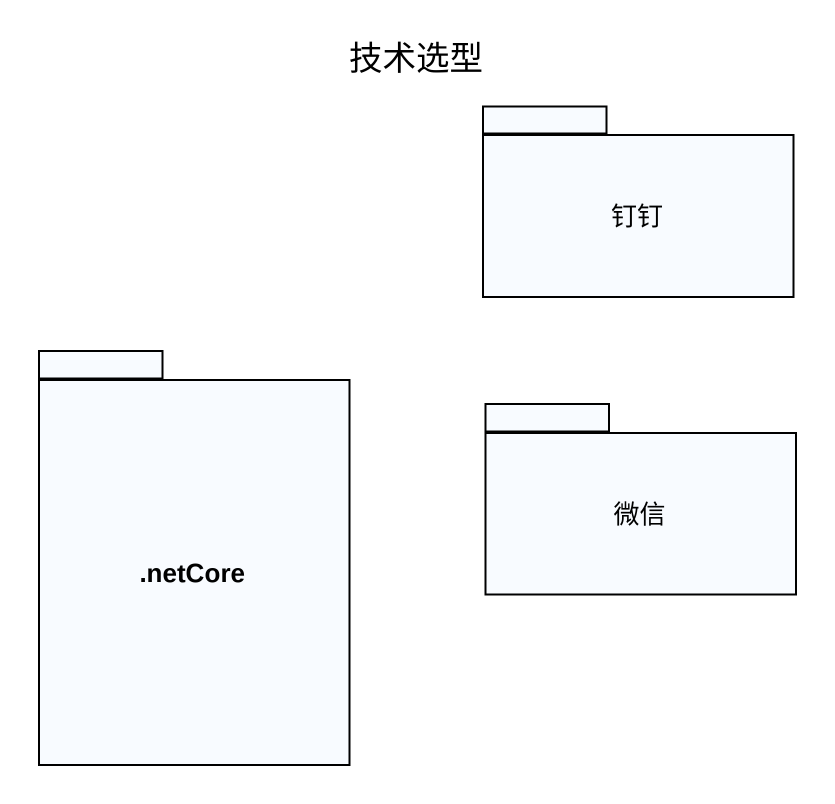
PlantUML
@startuml
title 技术选型
package 钉钉 {
}
package ".netCore" as netCore {
}
package 微信 {
}
@enduml
